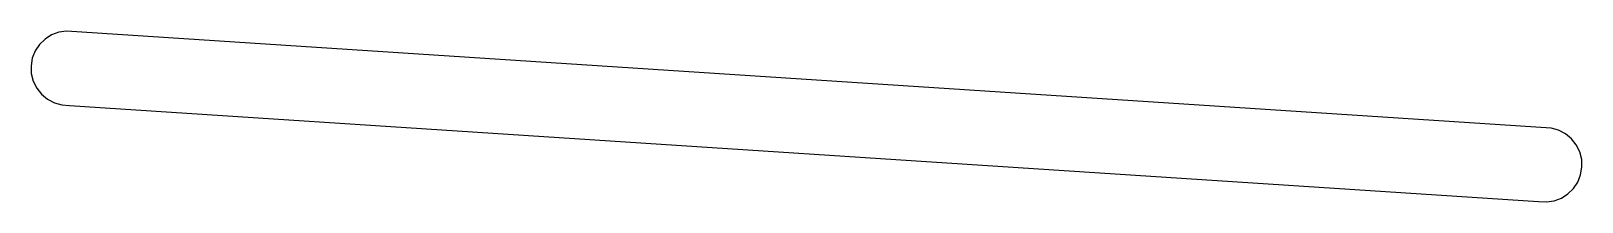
# Model space of a CAD drawing. Header units: metres. Extents: x -5 to 204, y -18 to 5.
import ezdxf

# ---------------------------------------------------------------- set-up
doc = ezdxf.new("R2010")
doc.units = ezdxf.units.M

msp = doc.modelspace()

# ---------------------------------------------------------------- linework, layer by layer
for p, q in [((-2.21257, 4.4838), (-3.09645, 3.92578)), ((-1.23198, 4.84583), (-2.21257, 4.4838)), ((-0.197556, 4.99609), (-1.23198, 4.84583)), ((199.536, -8.04431), (-0.197556, 4.99609)), ((-4.42552, 2.32693), (-4.81261, 1.35597)), ((-3.845, 3.19621), (-4.42552, 2.32693)), ((-3.09645, 3.92578), (-3.845, 3.19621)), ((-4.81261, 1.35597), (-4.98936, 0.325745)), ((-4.98936, 0.325745), (-4.94807, -0.718704)), ((-4.94807, -0.718704), (-4.69051, -1.73177)), ((-4.69051, -1.73177), (-4.22795, -2.66914)), ((-4.22795, -2.66914), (-3.58061, -3.48985)), ((-3.58061, -3.48985), (-2.77679, -4.15805)), ((-2.77679, -4.15805), (-1.85159, -4.6445)), ((-1.85159, -4.6445), (-0.84549, -4.92799)), ((-0.84549, -4.92799), (0.197556, -4.99609)), ((0.197556, -4.99609), (197.845, -17.9003)), ((200.542, -8.32779), (199.536, -8.04431)), ((201.467, -8.81425), (200.542, -8.32779)), ((202.271, -9.48245), (201.467, -8.81425)), ((202.918, -10.3032), (202.271, -9.48245)), ((203.381, -11.2405), (202.918, -10.3032)), ((203.639, -12.2536), (203.381, -11.2405)), ((203.68, -13.298), (203.639, -12.2536)), ((203.116, -15.2993), (203.503, -14.3283)), ((203.503, -14.3283), (203.68, -13.298)), ((201.787, -16.8981), (202.536, -16.1685)), ((202.536, -16.1685), (203.116, -15.2993)), ((197.845, -17.9003), (198.888, -17.9684)), ((198.888, -17.9684), (199.922, -17.8181)), ((199.922, -17.8181), (200.903, -17.4561)), ((200.903, -17.4561), (201.787, -16.8981))]:
    msp.add_line(p, q)

doc.saveas('drawing.dxf')
